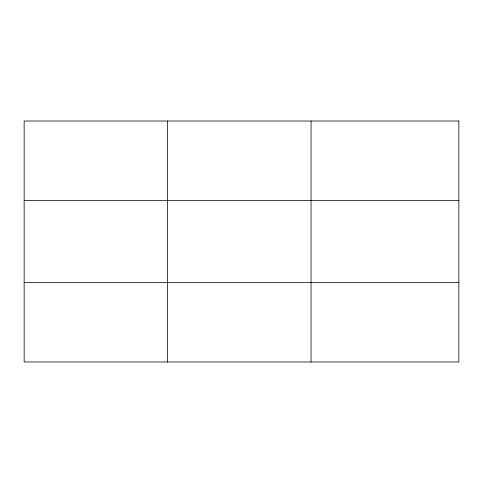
<?xml version="1.0" encoding="UTF-8"?>
<svg xmlns="http://www.w3.org/2000/svg" width="483" height="483" viewBox="0 0 483 483"><rect width="100%" height="100%" fill="white"/><g stroke="black" fill="none" stroke-linecap="round" stroke-linejoin="round"><path stroke-width="0.72" d="M167.601 121.01L167.601 361.99M311.052 121.01L311.052 361.99M24.15 200.53L458.85 200.53M24.15 282.47L458.85 282.47M458.85 121.01L458.85 361.99L24.15 361.99L24.15 121.01L458.85 121.01"/></g></svg>
